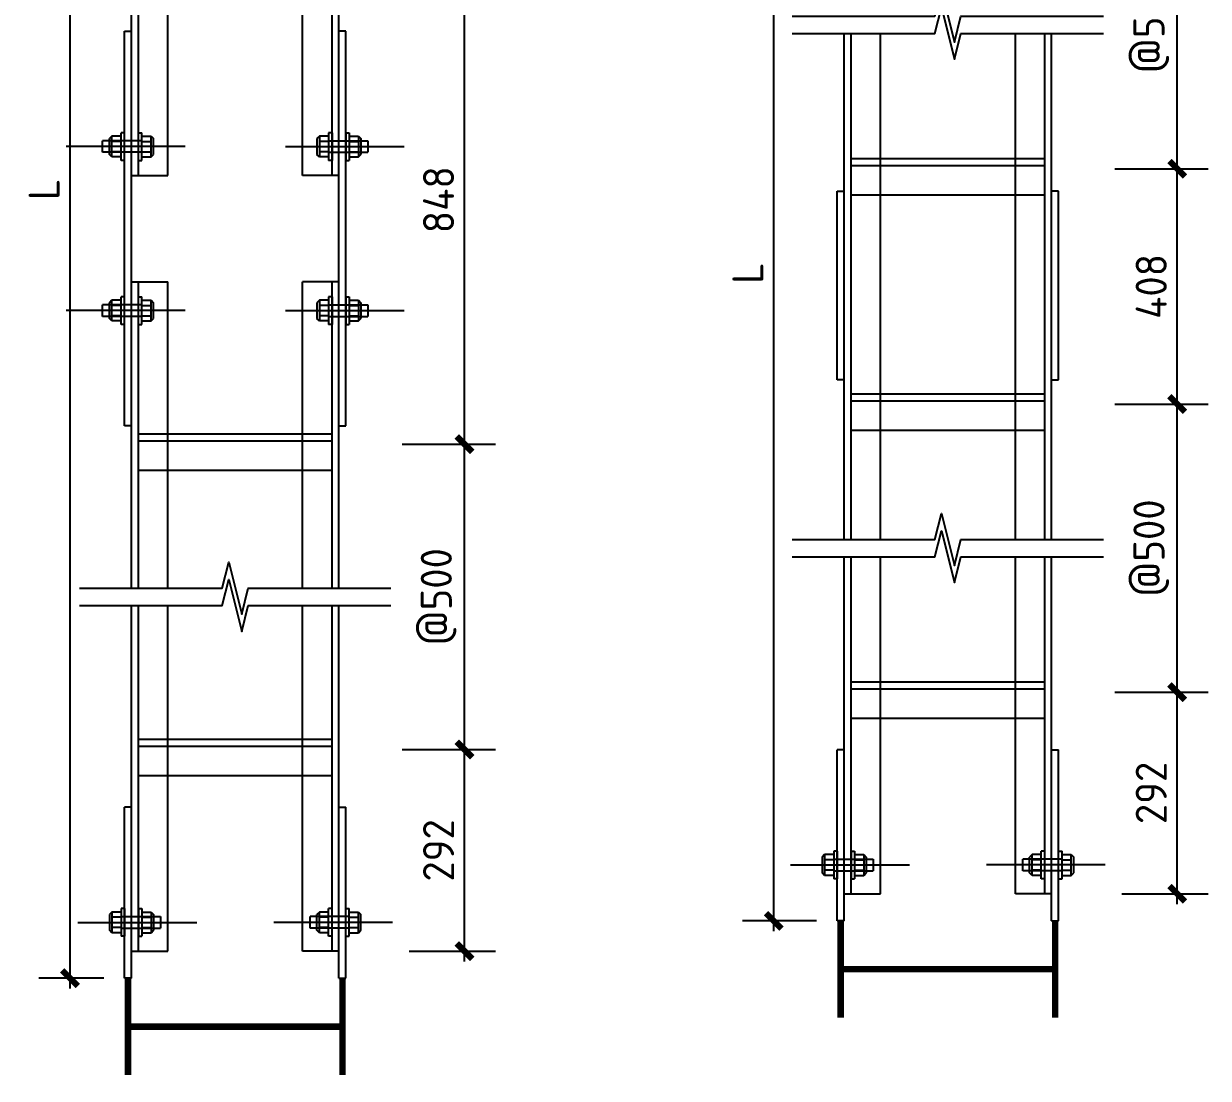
# Model space of a CAD drawing. Extents: x 447413 to 2975780, y -1432727 to 1301644.
# Drawn here: x 2360730 to 2372149, y -675265 to -665097 of the extents above; entities that cross this region are included whole.
import ezdxf

# ---------------------------------------------------------------- set-up
doc = ezdxf.new("R2010")
doc.units = 0
doc.header["$LTSCALE"] = 1000
doc.header["$MEASUREMENT"] = 0
for name, pattern in [('DASHED', [0.75, 0.5, -0.25]), ('x', [5, 3, -2]), ('x1', [2.5, 1.5, -1])]:
    doc.linetypes.add(name, pattern=pattern)
for name, color, linetype in [('BOLT', 253, 'Continuous'), ('BOLTFILL', 2, 'Continuous'), ('BOLTX', 252, 'DASHED'), ('DIM', 3, 'Continuous'), ('DOTE', 1, 'Continuous'), ('S', 2, 'Continuous'), ('SYMB', 7, 'Continuous'), ('X', 2, 'x'), ('X1', 2, 'x1')]:
    doc.layers.add(name, color=color, linetype=linetype)
doc.styles.get("Standard").update_dxf_attribs({"font": 'tssdeng.shx', "bigfont": 'hztxt.shx'})
doc.dimstyles.get("Standard").update_dxf_attribs({"dimscale": 100, "dimtxt": 3.5, "dimasz": 1, "dimexe": 2.5, "dimexo": 3, "dimgap": 1.5, "dimtad": 1, "dimdec": 0, "dimzin": 0, "dimdsep": 46, "dimtxsty": 'Standard', "dimblk": 'ARCHTICK', "dimcen": 0.09, "dimadec": 0, "dimazin": 0, "dimtfac": 1, "dimtdec": 0, "dimtix": 1, "dimtmove": 2, "dimatfit": 3, "dimfxl": 0, "dimtolj": 1, "dimtzin": 0, "dimarcsym": 0})

# ---------------------------------------------------------------- blocks, each defined once
blk = doc.blocks.new('_ArchTick')
at = {"color": 0, "linetype": 'ByBlock', "const_width": 0.4}
blk.add_lwpolyline([(-0.5, -0.5), (0.5, 0.5)], dxfattribs=at)
blk = doc.blocks.new('*D46')
at = {"layer": 'Defpoints', "color": 0, "transparency": 16777216}
for p in [(2364179, -672095), (2364979, -672095), (2364246, -674040)]:
    blk.add_point(p, dxfattribs=at)
at = {"layer": 'DIM', "color": 0, "lineweight": -2, "transparency": 16777216}
for p, q in [((2364979, -674140), (2364979, -671995)), ((2364379, -672095), (2365279, -672095)), ((2364446, -674040), (2365279, -674040))]:
    blk.add_line(p, q, dxfattribs=at)
at = {"layer": 'DIM', "color": 0, "lineweight": -2, "transparency": 16777216, "xscale": 150, "yscale": 150, "zscale": 150}
for p, rotation in [((2364979, -672095), 90), ((2364979, -674040), 270)]:
    blk.add_blockref('_ArchTick', p, dxfattribs=dict(at, rotation=rotation))
at = {"layer": 'DIM', "color": 0, "transparency": 16777216, "insert": (2364729, -673068), "char_height": 300, "attachment_point": 5, "rotation": 90}
blk.add_mtext('\\A1;292', dxfattribs=at)
blk = doc.blocks.new('*D47')
at = {"layer": 'Defpoints', "color": 0, "transparency": 16777216}
for p in [(2364179, -669151), (2364979, -669151), (2364179, -672095)]:
    blk.add_point(p, dxfattribs=at)
at = {"layer": 'DIM', "color": 0, "lineweight": -2, "transparency": 16777216}
for p, q in [((2364979, -672195), (2364979, -669051)), ((2364379, -669151), (2365279, -669151)), ((2364379, -672095), (2365279, -672095))]:
    blk.add_line(p, q, dxfattribs=at)
at = {"layer": 'DIM', "color": 0, "lineweight": -2, "transparency": 16777216, "xscale": 150, "yscale": 150, "zscale": 150}
for p, rotation in [((2364979, -669151), 90), ((2364979, -672095), 270)]:
    blk.add_blockref('_ArchTick', p, dxfattribs=dict(at, rotation=rotation))
at = {"layer": 'DIM', "color": 0, "transparency": 16777216, "insert": (2364729, -670623), "char_height": 300, "attachment_point": 5, "rotation": 90}
blk.add_mtext('\\A1;@500', dxfattribs=at)
blk = doc.blocks.new('*D48')
at = {"layer": 'Defpoints', "color": 0, "transparency": 16777216}
for p in [(2364179, -664438), (2364979, -664438), (2364179, -669151)]:
    blk.add_point(p, dxfattribs=at)
at = {"layer": 'DIM', "color": 0, "lineweight": -2, "transparency": 16777216}
for p, q in [((2364979, -669251), (2364979, -664338)), ((2364379, -664438), (2365279, -664438)), ((2364379, -669151), (2365279, -669151))]:
    blk.add_line(p, q, dxfattribs=at)
at = {"layer": 'DIM', "color": 0, "lineweight": -2, "transparency": 16777216, "xscale": 150, "yscale": 150, "zscale": 150}
for p, rotation in [((2364979, -664438), 90), ((2364979, -669151), 270)]:
    blk.add_blockref('_ArchTick', p, dxfattribs=dict(at, rotation=rotation))
at = {"layer": 'DIM', "color": 0, "transparency": 16777216, "insert": (2364729, -666794), "char_height": 300, "attachment_point": 5, "rotation": 90}
blk.add_mtext('\\A1;848', dxfattribs=at)
blk = doc.blocks.new('*D51')
at = {"layer": 'Defpoints', "color": 0, "transparency": 16777216}
for p in [(2371049, -671542), (2371849, -671542), (2371116, -673486)]:
    blk.add_point(p, dxfattribs=at)
at = {"layer": 'DIM', "color": 0, "lineweight": -2, "transparency": 16777216}
for p, q in [((2371849, -673586), (2371849, -671442)), ((2371249, -671542), (2372149, -671542)), ((2371316, -673486), (2372149, -673486))]:
    blk.add_line(p, q, dxfattribs=at)
at = {"layer": 'DIM', "color": 0, "lineweight": -2, "transparency": 16777216, "xscale": 150, "yscale": 150, "zscale": 150}
for p, rotation in [((2371849, -671542), 90), ((2371849, -673486), 270)]:
    blk.add_blockref('_ArchTick', p, dxfattribs=dict(at, rotation=rotation))
at = {"layer": 'DIM', "color": 0, "transparency": 16777216, "insert": (2371599, -672514), "char_height": 300, "attachment_point": 5, "rotation": 90}
blk.add_mtext('\\A1;292', dxfattribs=at)
blk = doc.blocks.new('*D52')
at = {"layer": 'Defpoints', "color": 0, "transparency": 16777216}
for p in [(2371049, -668764), (2371849, -668764), (2371049, -671542)]:
    blk.add_point(p, dxfattribs=at)
at = {"layer": 'DIM', "color": 0, "lineweight": -2, "transparency": 16777216}
for p, q in [((2371849, -671642), (2371849, -668664)), ((2371249, -668764), (2372149, -668764)), ((2371249, -671542), (2372149, -671542))]:
    blk.add_line(p, q, dxfattribs=at)
at = {"layer": 'DIM', "color": 0, "lineweight": -2, "transparency": 16777216, "xscale": 150, "yscale": 150, "zscale": 150}
for p, rotation in [((2371849, -668764), 90), ((2371849, -671542), 270)]:
    blk.add_blockref('_ArchTick', p, dxfattribs=dict(at, rotation=rotation))
at = {"layer": 'DIM', "color": 0, "transparency": 16777216, "insert": (2371599, -670153), "char_height": 300, "attachment_point": 5, "rotation": 90}
blk.add_mtext('\\A1;@500', dxfattribs=at)
blk = doc.blocks.new('*D53')
at = {"layer": 'Defpoints', "color": 0, "transparency": 16777216}
for p in [(2371049, -666495), (2371849, -666495), (2371049, -668764)]:
    blk.add_point(p, dxfattribs=at)
at = {"layer": 'DIM', "color": 0, "lineweight": -2, "transparency": 16777216}
for p, q in [((2371849, -668864), (2371849, -666395)), ((2371249, -666495), (2372149, -666495)), ((2371249, -668764), (2372149, -668764))]:
    blk.add_line(p, q, dxfattribs=at)
at = {"layer": 'DIM', "color": 0, "lineweight": -2, "transparency": 16777216, "xscale": 150, "yscale": 150, "zscale": 150}
for p, rotation in [((2371849, -666495), 90), ((2371849, -668764), 270)]:
    blk.add_blockref('_ArchTick', p, dxfattribs=dict(at, rotation=rotation))
at = {"layer": 'DIM', "color": 0, "transparency": 16777216, "insert": (2371599, -667630), "char_height": 300, "attachment_point": 5, "rotation": 90}
blk.add_mtext('\\A1;408', dxfattribs=at)
blk = doc.blocks.new('*D54')
at = {"layer": 'Defpoints', "color": 0, "transparency": 16777216}
for p in [(2371049, -663718), (2371849, -663718), (2371049, -666495)]:
    blk.add_point(p, dxfattribs=at)
at = {"layer": 'DIM', "color": 0, "lineweight": -2, "transparency": 16777216}
for p, q in [((2371849, -666595), (2371849, -663618)), ((2371249, -663718), (2372149, -663718)), ((2371249, -666495), (2372149, -666495))]:
    blk.add_line(p, q, dxfattribs=at)
at = {"layer": 'DIM', "color": 0, "lineweight": -2, "transparency": 16777216, "xscale": 150, "yscale": 150, "zscale": 150}
for p, rotation in [((2371849, -663718), 90), ((2371849, -666495), 270)]:
    blk.add_blockref('_ArchTick', p, dxfattribs=dict(at, rotation=rotation))
at = {"layer": 'DIM', "color": 0, "transparency": 16777216, "insert": (2371599, -665106), "char_height": 300, "attachment_point": 5, "rotation": 90}
blk.add_mtext('\\A1;@500', dxfattribs=at)
blk = doc.blocks.new('*D56')
at = {"layer": 'Defpoints', "color": 0, "transparency": 16777216}
for p in [(2361176, -659087), (2361702, -659087), (2361702, -674300)]:
    blk.add_point(p, dxfattribs=at)
at = {"layer": 'DIM', "color": 0, "lineweight": -2, "transparency": 16777216}
for p, q in [((2361176, -674400), (2361176, -658987)), ((2361502, -659087), (2360876, -659087)), ((2361502, -674300), (2360876, -674300))]:
    blk.add_line(p, q, dxfattribs=at)
at = {"layer": 'DIM', "color": 0, "lineweight": -2, "transparency": 16777216, "xscale": 150, "yscale": 150, "zscale": 150}
for p, rotation in [((2361176, -659087), 90), ((2361176, -674300), 270)]:
    blk.add_blockref('_ArchTick', p, dxfattribs=dict(at, rotation=rotation))
at = {"layer": 'DIM', "color": 0, "transparency": 16777216, "insert": (2360926, -666694), "char_height": 300, "attachment_point": 5, "rotation": 90}
blk.add_mtext('\\A1;L', dxfattribs=at)
blk = doc.blocks.new('*D57')
at = {"layer": 'Defpoints', "color": 0, "transparency": 16777216}
for p in [(2367960, -661256), (2368572, -661256), (2368572, -673747)]:
    blk.add_point(p, dxfattribs=at)
at = {"layer": 'DIM', "color": 0, "lineweight": -2, "transparency": 16777216}
for p, q in [((2367960, -673847), (2367960, -661156)), ((2368372, -661256), (2367660, -661256)), ((2368372, -673747), (2367660, -673747))]:
    blk.add_line(p, q, dxfattribs=at)
at = {"layer": 'DIM', "color": 0, "lineweight": -2, "transparency": 16777216, "xscale": 150, "yscale": 150, "zscale": 150}
for p, rotation in [((2367960, -661256), 90), ((2367960, -673747), 270)]:
    blk.add_blockref('_ArchTick', p, dxfattribs=dict(at, rotation=rotation))
at = {"layer": 'DIM', "color": 0, "transparency": 16777216, "insert": (2367710, -667501), "char_height": 300, "attachment_point": 5, "rotation": 90}
blk.add_mtext('\\A1;L', dxfattribs=at)

msp = doc.modelspace()

# ---------------------------------------------------------------- linework, layer by layer
at = {"layer": 'BOLT'}
for p, q in [((2361579.8, -666181.1, 126000), (2361556.2, -666204.7, 126000)), ((2361556.2, -666357.5, 126000), (2361556.2, -666204.7, 126000)), ((2361668.7, -666181.1, 126000), (2361579.8, -666181.1, 126000)), ((2361579.8, -666381.1, 126000), (2361579.8, -666181.1, 126000)), ((2361668.7, -666414.4, 126000), (2361668.7, -666147.8, 126000)), ((2361702, -666147.8, 126000), (2361668.7, -666147.8, 126000)), ((2361668.7, -666381.1, 126000), (2361668.7, -666181.1, 126000)), ((2361702, -666414.4, 126000), (2361702, -666147.8, 126000)), ((2361835.3, -666414.4, 126000), (2361835.3, -666147.8, 126000)), ((2361835.3, -666147.8, 126000), (2361868.7, -666147.8, 126000)), ((2361868.7, -666414.4, 126000), (2361868.7, -666147.8, 126000)), ((2361868.7, -666181.1, 126000), (2361957.6, -666181.1, 126000)), ((2361957.6, -666381.1, 126000), (2361957.6, -666181.1, 126000)), ((2361957.6, -666181.1, 126000), (2361981.1, -666204.7, 126000)), ((2361981.1, -666357.5, 126000), (2361981.1, -666204.7, 126000)), ((2363579.8, -666181.1, 126000), (2363556.2, -666204.7, 126000)), ((2363556.2, -666204.7, 126000), (2363556.2, -666357.5, 126000)), ((2363668.7, -666181.1, 126000), (2363579.8, -666181.1, 126000)), ((2363579.8, -666181.1, 126000), (2363579.8, -666381.1, 126000)), ((2363668.7, -666147.8, 126000), (2363668.7, -666414.4, 126000)), ((2363702, -666147.8, 126000), (2363668.7, -666147.8, 126000)), ((2363702, -666147.8, 126000), (2363702, -666414.4, 126000)), ((2363835.3, -666147.8, 126000), (2363835.3, -666414.4, 126000)), ((2363835.3, -666147.8, 126000), (2363868.7, -666147.8, 126000)), ((2363868.7, -666147.8, 126000), (2363868.7, -666414.4, 126000)), ((2363868.7, -666181.1, 126000), (2363868.7, -666381.1, 126000)), ((2363868.7, -666181.1, 126000), (2363957.6, -666181.1, 126000)), ((2363957.6, -666181.1, 126000), (2363957.6, -666381.1, 126000)), ((2363957.6, -666181.1, 126000), (2363981.1, -666204.7, 126000)), ((2363981.1, -666204.7, 126000), (2363981.1, -666357.5, 126000)), ((2361556.2, -666225.5, 126000), (2361489.6, -666225.5, 126000)), ((2361489.6, -666336.7, 126000), (2361489.6, -666225.5, 126000)), ((2361668.7, -666231.1, 126000), (2361579.8, -666231.1, 126000)), ((2361868.7, -666231.1, 126000), (2361957.6, -666231.1, 126000)), ((2363668.7, -666231.1, 126000), (2363579.8, -666231.1, 126000)), ((2363868.7, -666231.1, 126000), (2363957.6, -666231.1, 126000)), ((2363981.1, -666225.5, 126000), (2364047.8, -666225.5, 126000)), ((2364047.8, -666225.5, 126000), (2364047.8, -666336.7, 126000)), ((2361556.2, -666336.7, 126000), (2361489.6, -666336.7, 126000)), ((2361579.8, -666381.1, 126000), (2361556.2, -666357.5, 126000)), ((2361668.7, -666331.1, 126000), (2361579.8, -666331.1, 126000)), ((2361668.7, -666381.1, 126000), (2361579.8, -666381.1, 126000)), ((2361702, -666414.4, 126000), (2361668.7, -666414.4, 126000)), ((2361835.3, -666414.4, 126000), (2361868.7, -666414.4, 126000)), ((2361868.7, -666331.1, 126000), (2361957.6, -666331.1, 126000)), ((2361868.7, -666381.1, 126000), (2361957.6, -666381.1, 126000)), ((2361957.6, -666381.1, 126000), (2361981.1, -666357.5, 126000)), ((2363579.8, -666381.1, 126000), (2363556.2, -666357.5, 126000)), ((2363668.7, -666331.1, 126000), (2363579.8, -666331.1, 126000)), ((2363668.7, -666381.1, 126000), (2363579.8, -666381.1, 126000)), ((2363702, -666414.4, 126000), (2363668.7, -666414.4, 126000)), ((2363835.3, -666414.4, 126000), (2363868.7, -666414.4, 126000)), ((2363868.7, -666331.1, 126000), (2363957.6, -666331.1, 126000)), ((2363868.7, -666381.1, 126000), (2363957.6, -666381.1, 126000)), ((2363957.6, -666381.1, 126000), (2363981.1, -666357.5, 126000)), ((2363981.1, -666336.7, 126000), (2364047.8, -666336.7, 126000)), ((2361556.2, -667807.6, 126000), (2361489.6, -667807.6, 126000)), ((2361489.6, -667918.7, 126000), (2361489.6, -667807.6, 126000)), ((2361579.8, -667763.2, 126000), (2361556.2, -667786.7, 126000)), ((2361556.2, -667939.6, 126000), (2361556.2, -667786.7, 126000)), ((2361668.7, -667763.2, 126000), (2361579.8, -667763.2, 126000)), ((2361579.8, -667963.2, 126000), (2361579.8, -667763.2, 126000)), ((2361668.7, -667996.5, 126000), (2361668.7, -667729.8, 126000)), ((2361702, -667729.8, 126000), (2361668.7, -667729.8, 126000)), ((2361668.7, -667963.2, 126000), (2361668.7, -667763.2, 126000)), ((2361702, -667996.5, 126000), (2361702, -667729.8, 126000)), ((2361835.3, -667996.5, 126000), (2361835.3, -667729.8, 126000)), ((2361835.3, -667729.8, 126000), (2361868.7, -667729.8, 126000)), ((2361868.7, -667996.5, 126000), (2361868.7, -667729.8, 126000)), ((2361868.7, -667763.2, 126000), (2361957.6, -667763.2, 126000)), ((2361957.6, -667963.2, 126000), (2361957.6, -667763.2, 126000)), ((2361957.6, -667763.2, 126000), (2361981.1, -667786.7, 126000)), ((2361981.1, -667939.6, 126000), (2361981.1, -667786.7, 126000)), ((2363579.8, -667763.2, 126000), (2363556.2, -667786.7, 126000)), ((2363556.2, -667786.7, 126000), (2363556.2, -667939.6, 126000)), ((2363668.7, -667763.2, 126000), (2363579.8, -667763.2, 126000)), ((2363579.8, -667763.2, 126000), (2363579.8, -667963.2, 126000)), ((2363668.7, -667729.8, 126000), (2363668.7, -667996.5, 126000)), ((2363702, -667729.8, 126000), (2363668.7, -667729.8, 126000)), ((2363702, -667729.8, 126000), (2363702, -667996.5, 126000)), ((2363835.3, -667729.8, 126000), (2363835.3, -667996.5, 126000)), ((2363835.3, -667729.8, 126000), (2363868.7, -667729.8, 126000)), ((2363868.7, -667729.8, 126000), (2363868.7, -667996.5, 126000)), ((2363868.7, -667763.2, 126000), (2363868.7, -667963.2, 126000)), ((2363868.7, -667763.2, 126000), (2363957.6, -667763.2, 126000)), ((2363957.6, -667763.2, 126000), (2363957.6, -667963.2, 126000)), ((2363957.6, -667763.2, 126000), (2363981.1, -667786.7, 126000)), ((2363981.1, -667786.7, 126000), (2363981.1, -667939.6, 126000)), ((2363981.1, -667807.6, 126000), (2364047.8, -667807.6, 126000)), ((2364047.8, -667807.6, 126000), (2364047.8, -667918.7, 126000)), ((2361556.2, -667918.7, 126000), (2361489.6, -667918.7, 126000)), ((2361668.7, -667813.2, 126000), (2361579.8, -667813.2, 126000)), ((2361668.7, -667913.2, 126000), (2361579.8, -667913.2, 126000)), ((2361868.7, -667813.2, 126000), (2361957.6, -667813.2, 126000)), ((2361868.7, -667913.2, 126000), (2361957.6, -667913.2, 126000)), ((2363668.7, -667813.2, 126000), (2363579.8, -667813.2, 126000)), ((2363668.7, -667913.2, 126000), (2363579.8, -667913.2, 126000)), ((2363868.7, -667813.2, 126000), (2363957.6, -667813.2, 126000)), ((2363868.7, -667913.2, 126000), (2363957.6, -667913.2, 126000)), ((2363981.1, -667918.7, 126000), (2364047.8, -667918.7, 126000)), ((2361579.8, -667963.2, 126000), (2361556.2, -667939.6, 126000)), ((2361668.7, -667963.2, 126000), (2361579.8, -667963.2, 126000)), ((2361702, -667996.5, 126000), (2361668.7, -667996.5, 126000)), ((2361835.3, -667996.5, 126000), (2361868.7, -667996.5, 126000)), ((2361868.7, -667963.2, 126000), (2361957.6, -667963.2, 126000)), ((2361957.6, -667963.2, 126000), (2361981.1, -667939.6, 126000)), ((2363579.8, -667963.2, 126000), (2363556.2, -667939.6, 126000)), ((2363668.7, -667963.2, 126000), (2363579.8, -667963.2, 126000)), ((2363702, -667996.5, 126000), (2363668.7, -667996.5, 126000)), ((2363835.3, -667996.5, 126000), (2363868.7, -667996.5, 126000)), ((2363868.7, -667963.2, 126000), (2363957.6, -667963.2, 126000)), ((2363957.6, -667963.2, 126000), (2363981.1, -667939.6, 126000)), ((2368450, -673108.4, 126000), (2368426.4, -673132, 126000)), ((2368426.4, -673132, 126000), (2368426.4, -673284.8, 126000)), ((2368538.9, -673108.4, 126000), (2368450, -673108.4, 126000)), ((2368450, -673108.4, 126000), (2368450, -673308.4, 126000)), ((2368538.9, -673158.4, 126000), (2368450, -673158.4, 126000)), ((2368538.9, -673075.1, 126000), (2368538.9, -673341.7, 126000)), ((2368572.2, -673075.1, 126000), (2368538.9, -673075.1, 126000)), ((2368572.2, -673075.1, 126000), (2368572.2, -673341.7, 126000)), ((2368705.6, -673075.1, 126000), (2368705.6, -673341.7, 126000)), ((2368705.6, -673075.1, 126000), (2368738.9, -673075.1, 126000)), ((2368738.9, -673075.1, 126000), (2368738.9, -673341.7, 126000)), ((2368738.9, -673108.4, 126000), (2368738.9, -673308.4, 126000)), ((2368738.9, -673108.4, 126000), (2368827.8, -673108.4, 126000)), ((2368738.9, -673158.4, 126000), (2368827.8, -673158.4, 126000)), ((2368827.8, -673108.4, 126000), (2368827.8, -673308.4, 126000)), ((2368827.8, -673108.4, 126000), (2368851.4, -673132, 126000)), ((2368851.4, -673132, 126000), (2368851.4, -673284.8, 126000)), ((2368851.4, -673152.8, 126000), (2368918, -673152.8, 126000)), ((2368918, -673152.8, 126000), (2368918, -673263.9, 126000)), ((2370426.4, -673152.8, 126000), (2370359.8, -673152.8, 126000)), ((2370359.8, -673263.9, 126000), (2370359.8, -673152.8, 126000)), ((2370450, -673108.4, 126000), (2370426.4, -673132, 126000)), ((2370426.4, -673284.8, 126000), (2370426.4, -673132, 126000)), ((2370538.9, -673108.4, 126000), (2370450, -673108.4, 126000)), ((2370450, -673308.4, 126000), (2370450, -673108.4, 126000)), ((2370538.9, -673158.4, 126000), (2370450, -673158.4, 126000)), ((2370538.9, -673341.7, 126000), (2370538.9, -673075.1, 126000)), ((2370572.2, -673075.1, 126000), (2370538.9, -673075.1, 126000)), ((2370538.9, -673308.4, 126000), (2370538.9, -673108.4, 126000)), ((2370572.2, -673341.7, 126000), (2370572.2, -673075.1, 126000)), ((2370705.6, -673341.7, 126000), (2370705.6, -673075.1, 126000)), ((2370705.6, -673075.1, 126000), (2370738.9, -673075.1, 126000)), ((2370738.9, -673341.7, 126000), (2370738.9, -673075.1, 126000)), ((2370738.9, -673108.4, 126000), (2370827.8, -673108.4, 126000)), ((2370738.9, -673158.4, 126000), (2370827.8, -673158.4, 126000)), ((2370827.8, -673308.4, 126000), (2370827.8, -673108.4, 126000)), ((2370827.8, -673108.4, 126000), (2370851.4, -673132, 126000)), ((2370851.4, -673284.8, 126000), (2370851.4, -673132, 126000)), ((2368450, -673308.4, 126000), (2368426.4, -673284.8, 126000)), ((2368538.9, -673258.4, 126000), (2368450, -673258.4, 126000)), ((2368738.9, -673258.4, 126000), (2368827.8, -673258.4, 126000)), ((2368827.8, -673308.4, 126000), (2368851.4, -673284.8, 126000)), ((2368851.4, -673263.9, 126000), (2368918, -673263.9, 126000)), ((2370426.4, -673263.9, 126000), (2370359.8, -673263.9, 126000)), ((2370450, -673308.4, 126000), (2370426.4, -673284.8, 126000)), ((2370538.9, -673258.4, 126000), (2370450, -673258.4, 126000)), ((2370738.9, -673258.4, 126000), (2370827.8, -673258.4, 126000)), ((2370827.8, -673308.4, 126000), (2370851.4, -673284.8, 126000)), ((2368538.9, -673308.4, 126000), (2368450, -673308.4, 126000)), ((2368572.2, -673341.7, 126000), (2368538.9, -673341.7, 126000)), ((2368705.6, -673341.7, 126000), (2368738.9, -673341.7, 126000)), ((2368738.9, -673308.4, 126000), (2368827.8, -673308.4, 126000)), ((2370538.9, -673308.4, 126000), (2370450, -673308.4, 126000)), ((2370572.2, -673341.7, 126000), (2370538.9, -673341.7, 126000)), ((2370705.6, -673341.7, 126000), (2370738.9, -673341.7, 126000)), ((2370738.9, -673308.4, 126000), (2370827.8, -673308.4, 126000)), ((2361668.7, -673628.6, 126000), (2361668.7, -673895.3, 126000)), ((2361702, -673628.6, 126000), (2361668.7, -673628.6, 126000)), ((2361702, -673628.6, 126000), (2361702, -673895.3, 126000)), ((2361835.3, -673628.6, 126000), (2361835.3, -673895.3, 126000)), ((2361835.3, -673628.6, 126000), (2361868.7, -673628.6, 126000)), ((2361868.7, -673628.6, 126000), (2361868.7, -673895.3, 126000)), ((2363668.7, -673895.3, 126000), (2363668.7, -673628.6, 126000)), ((2363702, -673628.6, 126000), (2363668.7, -673628.6, 126000)), ((2363702, -673895.3, 126000), (2363702, -673628.6, 126000)), ((2363835.3, -673895.3, 126000), (2363835.3, -673628.6, 126000)), ((2363835.3, -673628.6, 126000), (2363868.7, -673628.6, 126000)), ((2363868.7, -673895.3, 126000), (2363868.7, -673628.6, 126000)), ((2361579.8, -673662, 126000), (2361556.2, -673685.5, 126000)), ((2361556.2, -673685.5, 126000), (2361556.2, -673838.4, 126000)), ((2361668.7, -673662, 126000), (2361579.8, -673662, 126000)), ((2361579.8, -673662, 126000), (2361579.8, -673862, 126000)), ((2361668.7, -673712, 126000), (2361579.8, -673712, 126000)), ((2361868.7, -673662, 126000), (2361868.7, -673862, 126000)), ((2361868.7, -673662, 126000), (2361957.6, -673662, 126000)), ((2361868.7, -673712, 126000), (2361957.6, -673712, 126000)), ((2361957.6, -673662, 126000), (2361957.6, -673862, 126000)), ((2361957.6, -673662, 126000), (2361981.1, -673685.5, 126000)), ((2361981.1, -673685.5, 126000), (2361981.1, -673838.4, 126000)), ((2361981.1, -673706.4, 126000), (2362047.8, -673706.4, 126000)), ((2362047.8, -673706.4, 126000), (2362047.8, -673817.5, 126000)), ((2363556.2, -673706.4, 126000), (2363489.6, -673706.4, 126000)), ((2363489.6, -673817.5, 126000), (2363489.6, -673706.4, 126000)), ((2363579.8, -673662, 126000), (2363556.2, -673685.5, 126000)), ((2363556.2, -673838.4, 126000), (2363556.2, -673685.5, 126000)), ((2363668.7, -673662, 126000), (2363579.8, -673662, 126000)), ((2363579.8, -673862, 126000), (2363579.8, -673662, 126000)), ((2363668.7, -673712, 126000), (2363579.8, -673712, 126000)), ((2363668.7, -673862, 126000), (2363668.7, -673662, 126000)), ((2363868.7, -673662, 126000), (2363957.6, -673662, 126000)), ((2363868.7, -673712, 126000), (2363957.6, -673712, 126000)), ((2363957.6, -673862, 126000), (2363957.6, -673662, 126000)), ((2363957.6, -673662, 126000), (2363981.1, -673685.5, 126000)), ((2363981.1, -673838.4, 126000), (2363981.1, -673685.5, 126000)), ((2361579.8, -673862, 126000), (2361556.2, -673838.4, 126000)), ((2361668.7, -673812, 126000), (2361579.8, -673812, 126000)), ((2361668.7, -673862, 126000), (2361579.8, -673862, 126000)), ((2361868.7, -673812, 126000), (2361957.6, -673812, 126000)), ((2361868.7, -673862, 126000), (2361957.6, -673862, 126000)), ((2361957.6, -673862, 126000), (2361981.1, -673838.4, 126000)), ((2361981.1, -673817.5, 126000), (2362047.8, -673817.5, 126000)), ((2363556.2, -673817.5, 126000), (2363489.6, -673817.5, 126000)), ((2363579.8, -673862, 126000), (2363556.2, -673838.4, 126000)), ((2363668.7, -673812, 126000), (2363579.8, -673812, 126000)), ((2363668.7, -673862, 126000), (2363579.8, -673862, 126000)), ((2363868.7, -673812, 126000), (2363957.6, -673812, 126000)), ((2363868.7, -673862, 126000), (2363957.6, -673862, 126000)), ((2363957.6, -673862, 126000), (2363981.1, -673838.4, 126000)), ((2361702, -673895.3, 126000), (2361668.7, -673895.3, 126000)), ((2361835.3, -673895.3, 126000), (2361868.7, -673895.3, 126000)), ((2363702, -673895.3, 126000), (2363668.7, -673895.3, 126000)), ((2363835.3, -673895.3, 126000), (2363868.7, -673895.3, 126000))]:
    msp.add_line(p, q, dxfattribs=at)
at = {"layer": 'BOLTFILL'}
for p, q in [((2362285.3, -666281.1, 126000), (2361139.6, -666281.1, 126000)), ((2363252, -666281.1, 126000), (2364397.8, -666281.1, 126000)), ((2362285.3, -667863.2, 126000), (2361139.6, -667863.2, 126000)), ((2363252, -667863.2, 126000), (2364397.8, -667863.2, 126000)), ((2368122.2, -673208.4, 126000), (2369268, -673208.4, 126000)), ((2371155.6, -673208.4, 126000), (2370009.8, -673208.4, 126000)), ((2361252, -673762, 126000), (2362397.8, -673762, 126000)), ((2364285.3, -673762, 126000), (2363139.6, -673762, 126000))]:
    msp.add_line(p, q, dxfattribs=at)
at = {"layer": 'BOLTX'}
for p, q in [((2361868.7, -666225.5, 126000), (2361556.2, -666225.5, 126000)), ((2363668.7, -666225.5, 126000), (2363981.1, -666225.5, 126000)), ((2361868.7, -666336.7, 126000), (2361556.2, -666336.7, 126000)), ((2363668.7, -666336.7, 126000), (2363981.1, -666336.7, 126000)), ((2361868.7, -667807.6, 126000), (2361556.2, -667807.6, 126000)), ((2363668.7, -667807.6, 126000), (2363981.1, -667807.6, 126000)), ((2361868.7, -667918.7, 126000), (2361556.2, -667918.7, 126000)), ((2363668.7, -667918.7, 126000), (2363981.1, -667918.7, 126000)), ((2368538.9, -673152.8, 126000), (2368851.4, -673152.8, 126000)), ((2370738.9, -673152.8, 126000), (2370426.4, -673152.8, 126000)), ((2368538.9, -673263.9, 126000), (2368851.4, -673263.9, 126000)), ((2370738.9, -673263.9, 126000), (2370426.4, -673263.9, 126000)), ((2361668.7, -673706.4, 126000), (2361981.1, -673706.4, 126000)), ((2363868.7, -673706.4, 126000), (2363556.2, -673706.4, 126000)), ((2361668.7, -673817.5, 126000), (2361981.1, -673817.5, 126000)), ((2363868.7, -673817.5, 126000), (2363556.2, -673817.5, 126000))]:
    msp.add_line(p, q, dxfattribs=at)
at = {"layer": 'DOTE', "color": 0, "const_width": 62.5, "elevation": 126000}
for points in [[(2368605.6, -673746.7), (2368605.6, -674680.6)], [(2370672.2, -673746.7), (2370672.2, -674680.6)], [(2368605.6, -674213.6), (2370672.2, -674213.6)], [(2361735.3, -674300.2), (2361735.3, -675234.2)], [(2363802, -674300.2), (2363802, -675234.2)], [(2361735.3, -674767.2), (2363802, -674767.2)]]:
    msp.add_lwpolyline(points, dxfattribs=at)
at = {"layer": 'S'}
for p, q in [((2361768.7, -670539.7, 126000), (2361768.7, -663076.7, 126000)), ((2363768.7, -670539.7, 126000), (2363768.7, -663076.7, 126000)), ((2362118.7, -666558.9, 126000), (2362118.7, -664689.1, 126000)), ((2363418.7, -666558.9, 126000), (2363418.7, -664689.1, 126000)), ((2361702, -668974.3, 126000), (2361702, -665170, 126000)), ((2361702, -665170, 126000), (2361768.7, -665170, 126000)), ((2363835.3, -665170, 126000), (2363768.7, -665170, 126000)), ((2363835.3, -668974.3, 126000), (2363835.3, -665170, 126000)), ((2368638.9, -670069.5, 126000), (2368638.9, -665189.8, 126000)), ((2368988.9, -666396.6, 126000), (2368988.9, -665189.8, 126000)), ((2370288.9, -666396.6, 126000), (2370288.9, -665189.8, 126000)), ((2370638.9, -670069.5, 126000), (2370638.9, -665189.8, 126000)), ((2368705.6, -666746.6, 126000), (2368705.6, -666396.6, 126000)), ((2368705.6, -666396.6, 126000), (2370572.2, -666396.6, 126000)), ((2370572.2, -666746.6, 126000), (2370572.2, -666396.6, 126000)), ((2368705.6, -666463.3, 126000), (2370572.2, -666463.3, 126000)), ((2361768.7, -666558.9, 126000), (2362118.7, -666558.9, 126000)), ((2363768.7, -666558.9, 126000), (2363418.7, -666558.9, 126000)), ((2368572.2, -668530.6, 126000), (2368572.2, -666711.6, 126000)), ((2368572.2, -666711.6, 126000), (2368638.9, -666711.6, 126000)), ((2368705.6, -666746.6, 126000), (2370572.2, -666746.6, 126000)), ((2368988.9, -668665.2, 126000), (2368988.9, -666746.6, 126000)), ((2370288.9, -668665.2, 126000), (2370288.9, -666746.6, 126000)), ((2370705.6, -666711.6, 126000), (2370638.9, -666711.6, 126000)), ((2370705.6, -668530.6, 126000), (2370705.6, -666711.6, 126000)), ((2361768.7, -667585.4, 126000), (2362118.7, -667585.4, 126000)), ((2362118.7, -669052.1, 126000), (2362118.7, -667585.4, 126000)), ((2363418.7, -669052.1, 126000), (2363418.7, -667585.4, 126000)), ((2363768.7, -667585.4, 126000), (2363418.7, -667585.4, 126000)), ((2368638.9, -668530.6, 126000), (2368572.2, -668530.6, 126000)), ((2370638.9, -668530.6, 126000), (2370705.6, -668530.6, 126000)), ((2368705.6, -669015.2, 126000), (2368705.6, -668665.2, 126000)), ((2368705.6, -668665.2, 126000), (2370572.2, -668665.2, 126000)), ((2370572.2, -669015.2, 126000), (2370572.2, -668665.2, 126000)), ((2368705.6, -668731.9, 126000), (2370572.2, -668731.9, 126000)), ((2361768.7, -668974.3, 126000), (2361702, -668974.3, 126000)), ((2361835.3, -669402.1, 126000), (2361835.3, -669052.1, 126000)), ((2361835.3, -669052.1, 126000), (2363702, -669052.1, 126000)), ((2363702, -669402.1, 126000), (2363702, -669052.1, 126000)), ((2363768.7, -668974.3, 126000), (2363835.3, -668974.3, 126000)), ((2368705.6, -669015.2, 126000), (2370572.2, -669015.2, 126000)), ((2368988.9, -670069.5, 126000), (2368988.9, -669015.2, 126000)), ((2370288.9, -670069.5, 126000), (2370288.9, -669015.2, 126000)), ((2361835.3, -669118.8, 126000), (2363702, -669118.8, 126000)), ((2361835.3, -669402.1, 126000), (2363702, -669402.1, 126000)), ((2362118.7, -670539.7, 126000), (2362118.7, -669402.1, 126000)), ((2363418.7, -670539.7, 126000), (2363418.7, -669402.1, 126000)), ((2368638.9, -673486.2, 126000), (2368638.9, -670236.2, 126000)), ((2368988.9, -671443, 126000), (2368988.9, -670236.2, 126000)), ((2370288.9, -671443, 126000), (2370288.9, -670236.2, 126000)), ((2370638.9, -673486.2, 126000), (2370638.9, -670236.2, 126000)), ((2361768.7, -674039.7, 126000), (2361768.7, -670706.4, 126000)), ((2362118.7, -671996.5, 126000), (2362118.7, -670706.4, 126000)), ((2363418.7, -671996.5, 126000), (2363418.7, -670706.4, 126000)), ((2363768.7, -674039.7, 126000), (2363768.7, -670706.4, 126000)), ((2368705.6, -671793, 126000), (2368705.6, -671443, 126000)), ((2368705.6, -671443, 126000), (2370572.2, -671443, 126000)), ((2370572.2, -671793, 126000), (2370572.2, -671443, 126000)), ((2368705.6, -671509.6, 126000), (2370572.2, -671509.6, 126000)), ((2368705.6, -671793, 126000), (2370572.2, -671793, 126000)), ((2368988.9, -673486.2, 126000), (2368988.9, -671793, 126000)), ((2370288.9, -673486.2, 126000), (2370288.9, -671793, 126000)), ((2361835.3, -672346.5, 126000), (2361835.3, -671996.5, 126000)), ((2361835.3, -671996.5, 126000), (2363702, -671996.5, 126000)), ((2363702, -672346.5, 126000), (2363702, -671996.5, 126000)), ((2361835.3, -672063.2, 126000), (2363702, -672063.2, 126000)), ((2368572.2, -673746.7, 126000), (2368572.2, -672097.3, 126000)), ((2368638.9, -672097.3, 126000), (2368572.2, -672097.3, 126000)), ((2368638.9, -673746.7, 126000), (2368638.9, -672097.3, 126000)), ((2370638.9, -673746.7, 126000), (2370638.9, -672097.3, 126000)), ((2370638.9, -672097.3, 126000), (2370705.6, -672097.3, 126000)), ((2370705.6, -673746.7, 126000), (2370705.6, -672097.3, 126000)), ((2361835.3, -672346.5, 126000), (2363702, -672346.5, 126000)), ((2362118.7, -674039.7, 126000), (2362118.7, -672346.5, 126000)), ((2363418.7, -674039.7, 126000), (2363418.7, -672346.5, 126000)), ((2361702, -674300.2, 126000), (2361702, -672650.8, 126000)), ((2361768.7, -672650.8, 126000), (2361702, -672650.8, 126000)), ((2361768.7, -674300.2, 126000), (2361768.7, -672650.8, 126000)), ((2363768.7, -674300.2, 126000), (2363768.7, -672650.8, 126000)), ((2363768.7, -672650.8, 126000), (2363835.3, -672650.8, 126000)), ((2363835.3, -674300.2, 126000), (2363835.3, -672650.8, 126000)), ((2368638.9, -673486.2, 126000), (2368988.9, -673486.2, 126000)), ((2370638.9, -673486.2, 126000), (2370288.9, -673486.2, 126000)), ((2368638.9, -673746.7, 126000), (2368572.2, -673746.7, 126000)), ((2370638.9, -673746.7, 126000), (2370705.6, -673746.7, 126000)), ((2361768.7, -674039.7, 126000), (2362118.7, -674039.7, 126000)), ((2363768.7, -674039.7, 126000), (2363418.7, -674039.7, 126000)), ((2361768.7, -674300.2, 126000), (2361702, -674300.2, 126000)), ((2363768.7, -674300.2, 126000), (2363835.3, -674300.2, 126000))]:
    msp.add_line(p, q, dxfattribs=at)
at = {"layer": 'SYMB'}
for points in [[(2368138.9, -665023.2), (2369513.9, -665023.2), (2369576.2, -664773.1), (2369701.6, -665273.2), (2369763.9, -665023.2), (2371138.9, -665023.2)], [(2368138.9, -665189.8), (2369513.9, -665189.8), (2369576.2, -664939.8), (2369701.6, -665439.9), (2369763.9, -665189.8), (2371138.9, -665189.8)], [(2368138.9, -670069.5), (2369513.9, -670069.5), (2369576.2, -669819.5), (2369701.6, -670319.5), (2369763.9, -670069.5), (2371138.9, -670069.5)], [(2368138.9, -670236.2), (2369513.9, -670236.2), (2369576.2, -669986.1), (2369701.6, -670486.2), (2369763.9, -670236.2), (2371138.9, -670236.2)], [(2361268.7, -670539.7), (2362643.7, -670539.7), (2362706, -670289.7), (2362831.3, -670789.8), (2362893.7, -670539.7), (2364268.7, -670539.7)], [(2361268.7, -670706.4), (2362643.7, -670706.4), (2362706, -670456.4), (2362831.3, -670956.4), (2362893.7, -670706.4), (2364268.7, -670706.4)]]:
    msp.add_lwpolyline(points, dxfattribs=at)
at = {"layer": 'X'}
for p, q in [((2361835.3, -666558.9, 126000), (2361835.3, -664689.1, 126000)), ((2363702, -666558.9, 126000), (2363702, -664689.1, 126000)), ((2368705.6, -666396.6, 126000), (2368705.6, -665189.8, 126000)), ((2370572.2, -666396.6, 126000), (2370572.2, -665189.8, 126000)), ((2368705.6, -668665.2, 126000), (2368705.6, -666746.6, 126000)), ((2370572.2, -668665.2, 126000), (2370572.2, -666746.6, 126000)), ((2361835.3, -669052.1, 126000), (2361835.3, -667585.4, 126000)), ((2363702, -669052.1, 126000), (2363702, -667585.4, 126000)), ((2368705.6, -670069.5, 126000), (2368705.6, -669015.2, 126000)), ((2370572.2, -670069.5, 126000), (2370572.2, -669015.2, 126000)), ((2361835.3, -670539.7, 126000), (2361835.3, -669402.1, 126000)), ((2363702, -670539.7, 126000), (2363702, -669402.1, 126000)), ((2368705.6, -671443, 126000), (2368705.6, -670236.2, 126000)), ((2370572.2, -671443, 126000), (2370572.2, -670236.2, 126000)), ((2361835.3, -671996.5, 126000), (2361835.3, -670706.4, 126000)), ((2363702, -671996.5, 126000), (2363702, -670706.4, 126000)), ((2368705.6, -673486.2, 126000), (2368705.6, -671793, 126000)), ((2370572.2, -673486.2, 126000), (2370572.2, -671793, 126000)), ((2361835.3, -674039.7, 126000), (2361835.3, -672346.5, 126000)), ((2363702, -674039.7, 126000), (2363702, -672346.5, 126000))]:
    msp.add_line(p, q, dxfattribs=at)
at = {"layer": 'X1'}
for p, q in [((2368988.9, -666746.6, 126000), (2368988.9, -666396.6, 126000)), ((2370288.9, -666746.6, 126000), (2370288.9, -666396.6, 126000)), ((2368988.9, -669015.2, 126000), (2368988.9, -668665.2, 126000)), ((2370288.9, -669015.2, 126000), (2370288.9, -668665.2, 126000)), ((2362118.7, -669402.1, 126000), (2362118.7, -669052.1, 126000)), ((2363418.7, -669402.1, 126000), (2363418.7, -669052.1, 126000)), ((2368988.9, -671793, 126000), (2368988.9, -671443, 126000)), ((2370288.9, -671793, 126000), (2370288.9, -671443, 126000)), ((2362118.7, -672346.5, 126000), (2362118.7, -671996.5, 126000)), ((2363418.7, -672346.5, 126000), (2363418.7, -671996.5, 126000))]:
    msp.add_line(p, q, dxfattribs=at)

# ---------------------------------------------------------------- dimensions: what is measured, and where the dimension line sits
at = {"layer": 'DIM'}
for base, p1, p2, text, picture, middle in [((2361176.5, -659087.2, 126000), (2361702, -674300.2, 126000), (2361702, -659087.2, 126000), 'L', '*D56', (2360926.5, -666693.7, 126000)), ((2367960.2, -661255.8, 126000), (2368572.2, -673746.7, 126000), (2368572.2, -661255.8, 126000), 'L', '*D57', (2367710.2, -667501.2, 126000)), ((2371849.1, -663717.6, 126000), (2371049.1, -666495.4, 126000), (2371049.1, -663717.6, 126000), '@500', '*D54', (2371599.1, -665106.5, 126000)), ((2364978.9, -664437.8, 126000), (2364178.9, -669150.8, 126000), (2364178.9, -664437.8, 126000), '848', '*D48', (2364728.9, -666794.3, 126000)), ((2371849.1, -666495.4, 126000), (2371049.1, -668763.9, 126000), (2371049.1, -666495.4, 126000), '408', '*D53', (2371599.1, -667629.7, 126000)), ((2371849.1, -668763.9, 126000), (2371049.1, -671541.7, 126000), (2371049.1, -668763.9, 126000), '@500', '*D52', (2371599.1, -670152.8, 126000)), ((2364978.9, -669150.8, 126000), (2364178.9, -672095.3, 126000), (2364178.9, -669150.8, 126000), '@500', '*D47', (2364728.9, -670623.1, 126000))]:
    dim = msp.add_linear_dim(base=base, p1=p1, p2=p2, angle=90, text=text, dimstyle='Standard', override={"dimtxt": 3, "dimasz": 1.5, "dimexe": 3, "dimexo": 2, "dimgap": 1, "dimlfac": 0.15, "dimrnd": 1, "dimcen": -2, "dimdle": 1, "dimtvp": 1}, dxfattribs=at)
    dim.commit()
    dim.dimension.update_dxf_attribs({"geometry": picture, "text_midpoint": middle})
for base, p1, p2, picture, middle in [((2371849.1, -671541.7, 126000), (2371115.8, -673486.2, 126000), (2371049.1, -671541.7, 126000), '*D51', (2371599.1, -672513.9, 126000)), ((2364978.9, -672095.3, 126000), (2364245.5, -674039.7, 126000), (2364178.9, -672095.3, 126000), '*D46', (2364728.9, -673067.5, 126000))]:
    dim = msp.add_linear_dim(base=base, p1=p1, p2=p2, angle=90, dimstyle='Standard', override={"dimtxt": 3, "dimasz": 1.5, "dimexe": 3, "dimexo": 2, "dimgap": 1, "dimlfac": 0.15, "dimrnd": 1, "dimcen": -2, "dimdle": 1, "dimtvp": 1}, dxfattribs=at)
    dim.commit()
    dim.dimension.update_dxf_attribs({"geometry": picture, "text_midpoint": middle})

doc.saveas('drawing.dxf')
